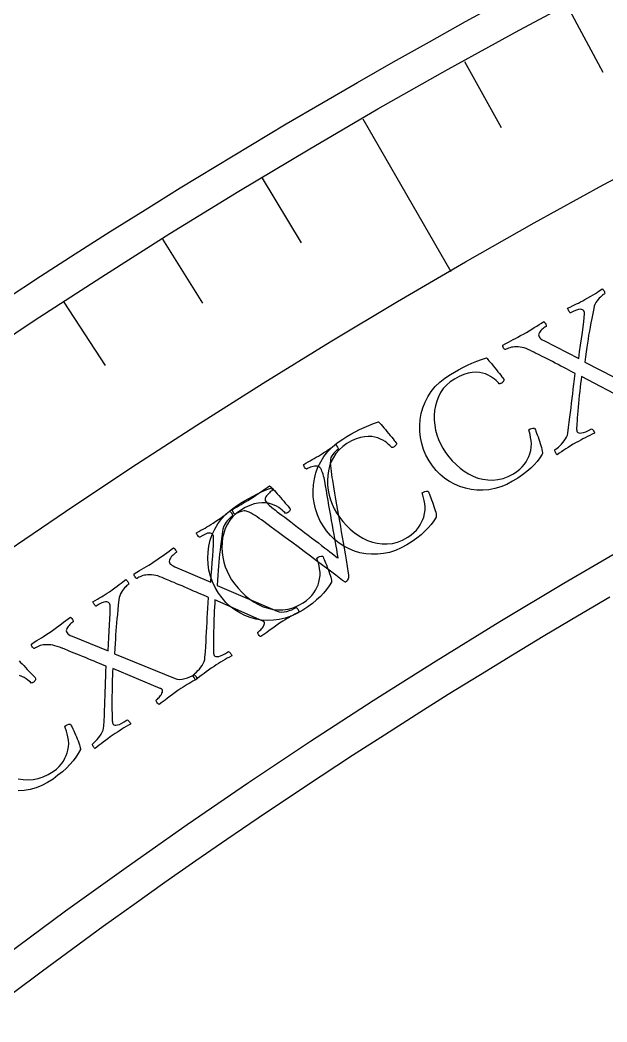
# Model space of a CAD drawing. Header units: millimetres. Extents: x -76 to 76, y -76 to 98.
# Drawn here: x -41.68 to -35.05, y 55.28 to 66.6 of the extents above; entities that cross this region are included whole.
import ezdxf

# ---------------------------------------------------------------- set-up
doc = ezdxf.new("R2010")
doc.units = ezdxf.units.MM
for name, color, linetype in [('CUT_INNER', 6, 'Continuous'), ('CUT_OUTER', 1, 'Continuous'), ('ENGRAVE', 7, 'Continuous'), ('ENGRAVE_FINE', 8, 'Continuous'), ('TEXT', 5, 'Continuous')]:
    doc.layers.add(name, color=color, linetype=linetype)

msp = doc.modelspace()

# ---------------------------------------------------------------- linework, layer by layer
at = {"layer": 'CUT_INNER'}
msp.add_lwpolyline([(-35.0161, 60.0807), (-35.384, 59.8647), (-35.7507, 59.6464), (-36.116, 59.426), (-36.48, 59.2032), (-36.8425, 58.9783), (-37.2037, 58.7511), (-37.5635, 58.5217), (-37.9219, 58.2901), (-38.2788, 58.0564), (-38.6344, 57.8204), (-38.9884, 57.5823), (-39.341, 57.3419), (-39.6921, 57.0995), (-40.0417, 56.8548), (-40.3898, 56.6081), (-40.7364, 56.3592), (-41.0814, 56.1082), (-41.4249, 55.8551), (-41.7669, 55.5998)], dxfattribs=at)
at = {"layer": 'CUT_OUTER'}
msp.add_lwpolyline([(-41.8348, 63.4496), (-41.4447, 63.7051), (-41.053, 63.9582), (-40.6598, 64.2089), (-40.2651, 64.4571), (-39.8688, 64.703), (-39.4711, 64.9464), (-39.0718, 65.1874), (-38.6711, 65.4259), (-38.2689, 65.6619), (-37.8653, 65.8955), (-37.4603, 66.1266), (-37.0538, 66.3552), (-36.646, 66.5813), (-36.2367, 66.8049)], dxfattribs=at)
at = {"layer": 'ENGRAVE'}
msp.add_lwpolyline([(-37.8062, 65.4823), (-36.8114, 63.7591)], dxfattribs=at)
for radius in [75.6124, 73.6227, 69.9276]:
    msp.add_circle((0, 0), radius, dxfattribs=at)
at = {"layer": 'ENGRAVE_FINE'}
for points in [[(-35.4979, 66.7618), (-35.0975, 66.0089)], [(-36.6576, 66.1321), (-36.2442, 65.3863)], [(-38.9433, 64.8125), (-38.5041, 64.0816)], [(-40.0685, 64.123), (-39.6166, 63.3998)], [(-41.1815, 63.4139), (-40.717, 62.6987)]]:
    msp.add_lwpolyline(points, dxfattribs=at)
at = {"layer": 'TEXT'}
for points in [[(-34.8214, 62.3031), (-35.3369, 62.5743), (-35.3421, 62.5349), (-35.3473, 62.4936), (-35.3524, 62.4503), (-35.3575, 62.4051), (-35.3624, 62.3592), (-35.3671, 62.3138), (-35.3717, 62.269), (-35.3761, 62.2247), (-35.3801, 62.1821), (-35.3835, 62.1422), (-35.3863, 62.1051), (-35.3886, 62.0708), (-35.3903, 62.0404), (-35.3917, 62.0152), (-35.3925, 61.9951), (-35.393, 61.9802), (-35.3929, 61.9775), (-35.3927, 61.9743), (-35.3924, 61.9704), (-35.3922, 61.966), (-35.3916, 61.9612), (-35.3905, 61.9565), (-35.3887, 61.9519), (-35.3864, 61.9473), (-35.3798, 61.9402), (-35.3695, 61.9358), (-35.3555, 61.9339), (-35.3377, 61.9346), (-35.3159, 61.9391), (-35.2896, 61.9483), (-35.2587, 61.9625), (-35.2232, 61.9815), (-35.2182, 61.9784), (-35.2128, 61.9734), (-35.2071, 61.9664), (-35.201, 61.9574), (-35.1957, 61.9484), (-35.1921, 61.9411), (-35.1902, 61.9356), (-35.1901, 61.9318), (-35.2161, 61.9195), (-35.2422, 61.9068), (-35.2684, 61.8939), (-35.2949, 61.8808), (-35.3211, 61.8674), (-35.347, 61.8538), (-35.3724, 61.8399), (-35.3974, 61.8259), (-35.4309, 61.8065), (-35.4616, 61.7881), (-35.4897, 61.7709), (-35.515, 61.7547), (-35.5391, 61.7389), (-35.5636, 61.7227), (-35.5885, 61.7062), (-35.6138, 61.6892), (-35.6183, 61.6936), (-35.6227, 61.6997), (-35.627, 61.7076), (-35.6312, 61.7172), (-35.6349, 61.7266), (-35.6376, 61.7341), (-35.6393, 61.7395), (-35.6399, 61.7428), (-35.6346, 61.7464), (-35.626, 61.753), (-35.614, 61.7626), (-35.5987, 61.7752), (-35.5819, 61.7901), (-35.5651, 61.8068), (-35.5484, 61.8253), (-35.5318, 61.8456), (-35.517, 61.8669), (-35.5055, 61.8885), (-35.4975, 61.9105), (-35.4928, 61.9329), (-35.4844, 61.9952), (-35.4765, 62.0549), (-35.4692, 62.1117), (-35.4623, 62.1658), (-35.4558, 62.2185), (-35.4494, 62.2713), (-35.4431, 62.3242), (-35.437, 62.3771), (-35.4307, 62.4311), (-35.424, 62.4874), (-35.4168, 62.5459), (-35.4091, 62.6067), (-35.4301, 62.6181), (-35.4537, 62.6306), (-35.4799, 62.6443), (-35.5087, 62.659), (-35.5391, 62.6745), (-35.5701, 62.6904), (-35.6017, 62.7068), (-35.6339, 62.7236), (-35.6658, 62.7403), (-35.6968, 62.7563), (-35.7268, 62.7716), (-35.7558, 62.7863), (-35.783, 62.8), (-35.8077, 62.8124), (-35.8298, 62.8235), (-35.8493, 62.8333), (-35.8652, 62.8414), (-35.8766, 62.8471), (-35.8834, 62.8505), (-35.8857, 62.8517), (-35.9134, 62.866), (-35.9394, 62.878), (-35.9635, 62.8876), (-35.9859, 62.8948), (-36.0078, 62.9002), (-36.0305, 62.9042), (-36.0542, 62.9067), (-36.0788, 62.9077), (-36.0953, 62.9074), (-36.112, 62.9056), (-36.1289, 62.9022), (-36.146, 62.8973), (-36.1622, 62.8918), (-36.1761, 62.8865), (-36.1878, 62.8813), (-36.1973, 62.8764), (-36.2014, 62.8759), (-36.2061, 62.8787), (-36.2115, 62.8848), (-36.2175, 62.8942), (-36.2229, 62.9046), (-36.2262, 62.9137), (-36.2276, 62.9215), (-36.227, 62.928), (-36.194, 62.9456), (-36.1635, 62.9618), (-36.1353, 62.9763), (-36.1095, 62.9894), (-36.0837, 63.0025), (-36.0557, 63.0174), (-36.0254, 63.034), (-35.9929, 63.0524), (-35.9929, 63.0524), (-35.96, 63.0714), (-35.9287, 63.0899), (-35.899, 63.108), (-35.8709, 63.1255), (-35.8437, 63.1428), (-35.8166, 63.1597), (-35.7897, 63.1764), (-35.7629, 63.1929), (-35.7587, 63.1892), (-35.7539, 63.1834), (-35.7484, 63.1754), (-35.7424, 63.1654), (-35.7374, 63.1554), (-35.7349, 63.1477), (-35.7349, 63.1422), (-35.7374, 63.139), (-35.7446, 63.1345), (-35.7531, 63.1285), (-35.763, 63.121), (-35.7741, 63.112), (-35.7854, 63.102), (-35.7957, 63.0912), (-35.805, 63.0798), (-35.8133, 63.0678), (-35.8193, 63.0555), (-35.8216, 63.0432), (-35.8203, 63.0311), (-35.8153, 63.019), (-35.8077, 63.0088), (-35.7963, 62.9986), (-35.7812, 62.9884), (-35.7624, 62.9782), (-35.3695, 62.7755), (-35.3593, 62.8521), (-35.349, 62.9267), (-35.3386, 62.999), (-35.3282, 63.0693), (-35.3189, 63.1344), (-35.3116, 63.1912), (-35.3065, 63.2399), (-35.3035, 63.2804), (-35.3036, 63.2864), (-35.3042, 63.2921), (-35.3055, 63.2975), (-35.3073, 63.3026), (-35.3092, 63.307), (-35.3107, 63.3104), (-35.3119, 63.3128), (-35.3126, 63.3142), (-35.3177, 63.3202), (-35.326, 63.325), (-35.3373, 63.3288), (-35.3517, 63.3314), (-35.3705, 63.3305), (-35.3949, 63.3237), (-35.4249, 63.311), (-35.4606, 63.2924), (-35.4643, 63.2931), (-35.4688, 63.2966), (-35.4741, 63.3029), (-35.4802, 63.3119), (-35.4859, 63.3217), (-35.4902, 63.3303), (-35.4931, 63.3378), (-35.4945, 63.3441), (-35.467, 63.3571), (-35.4411, 63.3694), (-35.4168, 63.3809), (-35.394, 63.3917), (-35.3716, 63.4026), (-35.3484, 63.4144), (-35.3243, 63.4272), (-35.2993, 63.4409), (-35.2651, 63.4602), (-35.2339, 63.4784), (-35.2058, 63.4955), (-35.1808, 63.5115), (-35.1584, 63.5262), (-35.1379, 63.5395), (-35.1194, 63.5514), (-35.1029, 63.5619), (-35.0987, 63.5584), (-35.0941, 63.5534), (-35.0892, 63.5467), (-35.0838, 63.5385), (-35.0791, 63.5296), (-35.0764, 63.5213), (-35.0757, 63.5133), (-35.0768, 63.5059), (-35.0818, 63.5028), (-35.0891, 63.4976), (-35.0989, 63.4903), (-35.111, 63.4809), (-35.1243, 63.4696), (-35.1375, 63.4565), (-35.1506, 63.4417), (-35.1637, 63.425), (-35.1757, 63.4067), (-35.1859, 63.3869), (-35.1941, 63.3655), (-35.2004, 63.3426), (-35.2116, 63.2835), (-35.222, 63.2285), (-35.2317, 63.1774), (-35.2407, 63.1304), (-35.2491, 63.0854), (-35.257, 63.0403), (-35.2644, 62.9952), (-35.2713, 62.9501), (-35.2781, 62.9029), (-35.2853, 62.8515), (-35.2928, 62.7959), (-35.3008, 62.7361), (-34.6456, 62.401)], [(-41.6874, 59.3594), (-41.6712, 59.343), (-41.6538, 59.3252), (-41.6353, 59.3059), (-41.6156, 59.2852), (-41.5957, 59.2642), (-41.5767, 59.2443), (-41.5586, 59.2253), (-41.5413, 59.2074), (-41.5263, 59.1917), (-41.5149, 59.1795), (-41.5071, 59.1708), (-41.5028, 59.1656), (-41.5004, 59.1621), (-41.4997, 59.1574), (-41.5008, 59.1515), (-41.5036, 59.1443), (-41.5077, 59.1369), (-41.5126, 59.1302), (-41.5184, 59.1242), (-41.525, 59.1189), (-41.5312, 59.115), (-41.5373, 59.1122), (-41.5435, 59.1103), (-41.5497, 59.1093), (-41.5597, 59.1185), (-41.5728, 59.1295), (-41.5889, 59.1422), (-41.608, 59.1567), (-41.6301, 59.1713), (-41.6552, 59.1846), (-41.6832, 59.1964)], [(-41.6963, 58.0283), (-41.6406, 58.0189), (-41.5843, 58.0158), (-41.5273, 58.019), (-41.4703, 58.0294), (-41.4139, 58.0481), (-41.3579, 58.075), (-41.3025, 58.1101), (-41.2662, 58.1382), (-41.235, 58.1672), (-41.2088, 58.1971), (-41.1877, 58.228), (-41.1706, 58.2592), (-41.1565, 58.2898), (-41.1454, 58.3199), (-41.1373, 58.3495), (-41.1303, 58.3892), (-41.1277, 58.4278), (-41.1294, 58.4652), (-41.1355, 58.5015), (-41.144, 58.5358), (-41.1531, 58.5671), (-41.1626, 58.5955), (-41.1726, 58.6209), (-41.1585, 58.6315), (-41.1432, 58.639), (-41.1266, 58.6435), (-41.1089, 58.6448), (-41.104, 58.6369), (-41.0977, 58.6255), (-41.09, 58.6104), (-41.0809, 58.5918), (-41.071, 58.5709), (-41.0609, 58.549), (-41.0506, 58.5262), (-41.0401, 58.5023), (-41.03, 58.4784), (-41.021, 58.4557), (-41.013, 58.4339), (-41.0061, 58.4132), (-41.0006, 58.3946), (-40.9971, 58.3793), (-40.9955, 58.3671), (-40.9958, 58.3581), (-41.019, 58.315), (-41.0462, 58.2726), (-41.0775, 58.2309), (-41.1128, 58.1899), (-41.1527, 58.1491), (-41.198, 58.1081), (-41.2485, 58.0668), (-41.3044, 58.0253), (-41.3671, 57.9848), (-41.431, 57.9516), (-41.4963, 57.9257), (-41.563, 57.9071), (-41.63, 57.8954), (-41.6965, 57.8903)]]:
    msp.add_lwpolyline(points, dxfattribs=at)
for points in [[(-36.8171, 62.5969), (-36.7717, 62.6229), (-36.7248, 62.6487), (-36.6762, 62.674), (-36.626, 62.6991), (-36.5743, 62.7231), (-36.5212, 62.7454), (-36.4666, 62.7661), (-36.4106, 62.7851), (-36.4088, 62.783), (-36.4035, 62.7766), (-36.3947, 62.766), (-36.3822, 62.7512), (-36.3675, 62.7334), (-36.3518, 62.7142), (-36.335, 62.6933), (-36.3171, 62.671), (-36.2991, 62.6484), (-36.2819, 62.6269), (-36.2655, 62.6064), (-36.2499, 62.5871), (-36.2363, 62.5702), (-36.226, 62.557), (-36.2189, 62.5477), (-36.2152, 62.5421), (-36.2131, 62.5384), (-36.2128, 62.5337), (-36.2144, 62.5278), (-36.2178, 62.5209), (-36.2225, 62.5139), (-36.228, 62.5076), (-36.2343, 62.5022), (-36.2414, 62.4975), (-36.2478, 62.4942), (-36.2542, 62.4919), (-36.2605, 62.4905), (-36.2668, 62.4901), (-36.276, 62.5001), (-36.288, 62.5122), (-36.3029, 62.5263), (-36.3207, 62.5423), (-36.3415, 62.5589), (-36.3653, 62.5742), (-36.3922, 62.5884), (-36.4221, 62.6014), (-36.4551, 62.6118), (-36.4912, 62.6181), (-36.5304, 62.6202), (-36.5726, 62.6183), (-36.6179, 62.6106), (-36.6665, 62.5956), (-36.7184, 62.5733), (-36.7734, 62.5437), (-36.8206, 62.5121), (-36.8623, 62.4762), (-36.8982, 62.4361), (-36.9286, 62.3917), (-36.9534, 62.3441), (-36.973, 62.2943), (-36.9874, 62.2424), (-36.9965, 62.1882), (-37.0007, 62.1331), (-37.0001, 62.0779), (-36.9948, 62.0227), (-36.9848, 61.9676), (-36.9705, 61.9135), (-36.9524, 61.8616), (-36.9304, 61.8119), (-36.9045, 61.7643), (-36.8718, 61.7135), (-36.8358, 61.6654), (-36.7966, 61.6198), (-36.7541, 61.5768), (-36.7089, 61.5373), (-36.6614, 61.5024), (-36.6118, 61.4721), (-36.56, 61.4463), (-36.5065, 61.4258), (-36.4519, 61.4116), (-36.396, 61.4037), (-36.339, 61.4019), (-36.2813, 61.4074), (-36.2235, 61.4211), (-36.1654, 61.4431), (-36.1071, 61.4732), (-36.0686, 61.498), (-36.035, 61.5242), (-36.0063, 61.5518), (-35.9825, 61.5807), (-35.9628, 61.6103), (-35.9461, 61.6395), (-35.9324, 61.6686), (-35.9218, 61.6973), (-35.9114, 61.7363), (-35.9054, 61.7745), (-35.9039, 61.812), (-35.9068, 61.8487), (-35.9123, 61.8836), (-35.9186, 61.9155), (-35.9257, 61.9446), (-35.9335, 61.9708), (-35.9185, 61.9801), (-35.9025, 61.9863), (-35.8857, 61.9893), (-35.868, 61.9891), (-35.8637, 61.9808), (-35.8584, 61.9689), (-35.852, 61.9532), (-35.8446, 61.9339), (-35.8366, 61.9122), (-35.8284, 61.8895), (-35.8201, 61.8658), (-35.8117, 61.8411), (-35.8038, 61.8165), (-35.7967, 61.793), (-35.7907, 61.7707), (-35.7856, 61.7495), (-35.7817, 61.7305), (-35.7796, 61.7148), (-35.779, 61.7026), (-35.7801, 61.6936), (-35.807, 61.6527), (-35.8378, 61.6128), (-35.8725, 61.574), (-35.9112, 61.5362), (-35.9545, 61.4991), (-36.0032, 61.4621), (-36.0572, 61.4254), (-36.1164, 61.3889), (-36.1823, 61.354), (-36.2489, 61.3265), (-36.3162, 61.3063), (-36.3843, 61.2936), (-36.4521, 61.2877), (-36.5188, 61.2884), (-36.5843, 61.2956), (-36.6487, 61.3092), (-36.7111, 61.329), (-36.7709, 61.3544), (-36.8279, 61.3854), (-36.8821, 61.4221), (-36.9328, 61.4641), (-36.9792, 61.511), (-37.0213, 61.5628), (-37.0591, 61.6195), (-37.0935, 61.6831), (-37.1212, 61.7481), (-37.142, 61.8145), (-37.156, 61.8824), (-37.1634, 61.9509), (-37.1645, 62.019), (-37.1591, 62.0867), (-37.1474, 62.154), (-37.1291, 62.2199), (-37.1041, 62.2834), (-37.0725, 62.3445), (-37.0342, 62.4032), (-36.9894, 62.4584), (-36.9383, 62.5091), (-36.8808, 62.5553), (-36.8171, 62.5969)], [(-38.0322, 61.8662), (-37.9873, 61.8931), (-37.9409, 61.9197), (-37.8928, 61.946), (-37.8431, 61.972), (-37.7919, 61.9971), (-37.7392, 62.0204), (-37.6851, 62.0422), (-37.6295, 62.0622), (-37.6276, 62.0602), (-37.6222, 62.0539), (-37.6131, 62.0435), (-37.6004, 62.0289), (-37.5854, 62.0114), (-37.5692, 61.9925), (-37.552, 61.972), (-37.5338, 61.95), (-37.5153, 61.9278), (-37.4977, 61.9066), (-37.4809, 61.8865), (-37.4649, 61.8674), (-37.451, 61.8508), (-37.4404, 61.8379), (-37.4332, 61.8286), (-37.4293, 61.8231), (-37.4271, 61.8195), (-37.4267, 61.8148), (-37.4282, 61.8089), (-37.4315, 61.8019), (-37.4361, 61.7948), (-37.4415, 61.7884), (-37.4477, 61.7828), (-37.4546, 61.778), (-37.461, 61.7746), (-37.4673, 61.7721), (-37.4737, 61.7706), (-37.4799, 61.7701), (-37.4893, 61.78), (-37.5015, 61.7918), (-37.5167, 61.8056), (-37.5348, 61.8213), (-37.5559, 61.8374), (-37.58, 61.8523), (-37.6072, 61.866), (-37.6374, 61.8784), (-37.6706, 61.8881), (-37.7068, 61.8937), (-37.746, 61.8951), (-37.7881, 61.8923), (-37.8333, 61.8838), (-37.8816, 61.8678), (-37.933, 61.8445), (-37.9874, 61.8139), (-38.0341, 61.7813), (-38.075, 61.7446), (-38.1102, 61.7038), (-38.1396, 61.6588), (-38.1635, 61.6108), (-38.1822, 61.5606), (-38.1955, 61.5084), (-38.2036, 61.4541), (-38.2067, 61.3988), (-38.205, 61.3437), (-38.1987, 61.2886), (-38.1876, 61.2337), (-38.1723, 61.1799), (-38.1531, 61.1284), (-38.1301, 61.0791), (-38.1033, 61.032), (-38.0696, 60.9819), (-38.0327, 60.9345), (-37.9926, 60.8897), (-37.9493, 60.8475), (-37.9033, 60.8089), (-37.8552, 60.775), (-37.805, 60.7456), (-37.7527, 60.7208), (-37.6988, 60.7014), (-37.6439, 60.6882), (-37.5879, 60.6814), (-37.5309, 60.6807), (-37.4733, 60.6874), (-37.4157, 60.7022), (-37.3581, 60.7253), (-37.3004, 60.7566), (-37.2624, 60.7821), (-37.2292, 60.809), (-37.2011, 60.8371), (-37.1779, 60.8665), (-37.1588, 60.8964), (-37.1426, 60.926), (-37.1296, 60.9553), (-37.1195, 60.9843), (-37.1099, 61.0234), (-37.1046, 61.0617), (-37.1038, 61.0992), (-37.1075, 61.1359), (-37.1137, 61.1706), (-37.1206, 61.2025), (-37.1282, 61.2314), (-37.1365, 61.2575), (-37.1217, 61.2671), (-37.1059, 61.2735), (-37.0891, 61.2769), (-37.0714, 61.277), (-37.0669, 61.2688), (-37.0614, 61.257), (-37.0547, 61.2415), (-37.0469, 61.2223), (-37.0385, 61.2007), (-37.0299, 61.1782), (-37.0211, 61.1547), (-37.0123, 61.1302), (-37.0038, 61.1057), (-36.9963, 61.0824), (-36.9898, 61.0601), (-36.9843, 61.039), (-36.9801, 61.0201), (-36.9776, 61.0045), (-36.9769, 60.9923), (-36.9778, 60.9833), (-37.0038, 60.9419), (-37.0338, 60.9014), (-37.0678, 60.8619), (-37.1058, 60.8234), (-37.1484, 60.7854), (-37.1963, 60.7475), (-37.2495, 60.7097), (-37.3081, 60.6721), (-37.3733, 60.6359), (-37.4393, 60.6071), (-37.5062, 60.5856), (-37.574, 60.5715), (-37.6417, 60.5644), (-37.7083, 60.5637), (-37.774, 60.5696), (-37.8387, 60.582), (-37.9015, 60.6006), (-37.9617, 60.6248), (-38.0193, 60.6547), (-38.0742, 60.6904), (-38.1258, 60.7313), (-38.1731, 60.7773), (-38.2162, 60.8283), (-38.2551, 60.8843), (-38.2907, 60.9471), (-38.3196, 61.0116), (-38.3417, 61.0776), (-38.3571, 61.1452), (-38.3658, 61.2135), (-38.3682, 61.2816), (-38.3642, 61.3494), (-38.3537, 61.4169), (-38.3368, 61.4832), (-38.313, 61.5472), (-38.2826, 61.6089), (-38.2455, 61.6683), (-38.2017, 61.7244), (-38.1516, 61.776), (-38.0951, 61.8233), (-38.0322, 61.8662)], [(-39.0745, 61.1905), (-39.0458, 61.209), (-39.0178, 61.2276), (-38.9904, 61.2463), (-38.9636, 61.2649), (-38.9373, 61.2835), (-38.9111, 61.3018), (-38.885, 61.3198), (-38.8591, 61.3375), (-38.8548, 61.3341), (-38.85, 61.3286), (-38.8446, 61.321), (-38.8388, 61.3114), (-38.8337, 61.3018), (-38.8307, 61.2942), (-38.8298, 61.2886), (-38.8309, 61.285), (-38.8356, 61.2816), (-38.8423, 61.2762), (-38.851, 61.2687), (-38.8617, 61.2592), (-38.873, 61.2482), (-38.8834, 61.2366), (-38.8929, 61.2243), (-38.9014, 61.2113), (-38.9075, 61.198), (-38.9096, 61.185), (-38.9076, 61.1722), (-38.9016, 61.1595), (-38.8881, 61.1426), (-38.8655, 61.1208), (-38.8341, 61.0938), (-38.7938, 61.0619), (-38.7723, 61.0455), (-38.7476, 61.0267), (-38.7195, 61.0054), (-38.6882, 60.9816), (-38.6544, 60.9559), (-38.6189, 60.9289), (-38.5819, 60.9006), (-38.5432, 60.8709), (-38.5037, 60.8405), (-38.4641, 60.8103), (-38.4244, 60.7801), (-38.3846, 60.7499), (-38.3456, 60.7203), (-38.3083, 60.6919), (-38.2726, 60.6646), (-38.2387, 60.6384), (-38.2071, 60.614), (-38.1785, 60.5918), (-38.153, 60.572), (-38.1306, 60.5545), (-38.112, 60.5401), (-38.0981, 60.5294), (-38.089, 60.5225), (-38.0846, 60.5194), (-38.0857, 60.5273), (-38.0879, 60.5415), (-38.0913, 60.5621), (-38.0958, 60.589), (-38.1013, 60.6211), (-38.1076, 60.6572), (-38.1147, 60.6974), (-38.1226, 60.7416), (-38.1311, 60.789), (-38.14, 60.8389), (-38.1492, 60.8912), (-38.1589, 60.9459), (-38.1687, 61.002), (-38.1787, 61.0585), (-38.1887, 61.1155), (-38.1988, 61.1729), (-38.2087, 61.2296), (-38.2183, 61.2847), (-38.2277, 61.338), (-38.2367, 61.3897), (-38.2403, 61.4091), (-38.2445, 61.4286), (-38.2496, 61.4483), (-38.2553, 61.4682), (-38.2616, 61.4872), (-38.2681, 61.5041), (-38.275, 61.5189), (-38.2821, 61.5317), (-38.2921, 61.5442), (-38.304, 61.5531), (-38.3179, 61.5582), (-38.3337, 61.5596), (-38.3504, 61.5585), (-38.3669, 61.5559), (-38.3831, 61.5519), (-38.399, 61.5465), (-38.4136, 61.5407), (-38.4255, 61.5356), (-38.4349, 61.5311), (-38.4417, 61.5274), (-38.4467, 61.5282), (-38.4521, 61.5318), (-38.4579, 61.5381), (-38.4642, 61.5471), (-38.4697, 61.5569), (-38.4732, 61.5656), (-38.4748, 61.5732), (-38.4743, 61.5796), (-38.4494, 61.5939), (-38.4251, 61.6076), (-38.4014, 61.6207), (-38.3783, 61.6333), (-38.3553, 61.646), (-38.3318, 61.6594), (-38.3078, 61.6736), (-38.2833, 61.6886), (-38.2634, 61.701), (-38.2457, 61.7122), (-38.2302, 61.7222), (-38.217, 61.7309), (-38.205, 61.739), (-38.1932, 61.7472), (-38.1816, 61.7554), (-38.1702, 61.7637), (-38.1581, 61.7723), (-38.1447, 61.7819), (-38.1299, 61.7923), (-38.1137, 61.8035), (-38.1094, 61.7999), (-38.1047, 61.794), (-38.0996, 61.786), (-38.094, 61.7757), (-38.0892, 61.7655), (-38.0863, 61.758), (-38.0853, 61.753), (-38.0862, 61.7506), (-38.0931, 61.7455), (-38.1028, 61.7371), (-38.1155, 61.7255), (-38.1309, 61.7104), (-38.1462, 61.6932), (-38.158, 61.6749), (-38.1665, 61.6556), (-38.1717, 61.6352), (-38.1735, 61.6184), (-38.1737, 61.5961), (-38.1723, 61.5685), (-38.1693, 61.5354), (-38.1652, 61.5002), (-38.1607, 61.466), (-38.1557, 61.433), (-38.1502, 61.4009), (-38.1375, 61.3267), (-38.1252, 61.2557), (-38.1134, 61.1877), (-38.1021, 61.123), (-38.0911, 61.0603), (-38.0805, 60.9986), (-38.0702, 60.938), (-38.0601, 60.8785), (-38.0501, 60.819), (-38.0399, 60.7583), (-38.0293, 60.6966), (-38.0186, 60.6337), (-38.0074, 60.5685), (-37.9959, 60.4999), (-37.984, 60.4276), (-37.9717, 60.3519), (-37.9691, 60.3315), (-37.9686, 60.3137), (-37.9701, 60.2983), (-37.9736, 60.2854), (-37.9787, 60.2745), (-37.9849, 60.2651), (-37.9921, 60.2572), (-38.0005, 60.2508), (-38.0036, 60.2499), (-38.0073, 60.2507), (-38.0117, 60.253), (-38.0168, 60.2569), (-38.0221, 60.2612), (-38.0268, 60.2647), (-38.031, 60.2675), (-38.0348, 60.2694), (-38.1123, 60.328), (-38.1873, 60.3846), (-38.2597, 60.4391), (-38.3296, 60.4917), (-38.3984, 60.5435), (-38.4679, 60.5956), (-38.538, 60.6481), (-38.6087, 60.7009), (-38.6818, 60.7552), (-38.7589, 60.812), (-38.84, 60.8711), (-38.9252, 60.9327), (-38.9513, 60.9517), (-38.9764, 60.9694), (-39.0005, 60.9858), (-39.0237, 61.001), (-39.0463, 61.0149), (-39.069, 61.0275), (-39.0917, 61.0388), (-39.1143, 61.0489), (-39.1242, 61.0523), (-39.1353, 61.0538), (-39.1479, 61.0535), (-39.1619, 61.0513), (-39.1762, 61.0479), (-39.1901, 61.0439), (-39.2034, 61.0393), (-39.2161, 61.0342), (-39.2277, 61.0289), (-39.2375, 61.0242), (-39.2456, 61.0199), (-39.2519, 61.0162), (-39.2537, 61.0172), (-39.2571, 61.0214), (-39.2623, 61.0287), (-39.2692, 61.0392), (-39.276, 61.0499), (-39.2807, 61.058), (-39.2834, 61.0635), (-39.2841, 61.0663), (-39.254, 61.0843), (-39.2264, 61.1005), (-39.2013, 61.1149), (-39.1788, 61.1276), (-39.1563, 61.1403), (-39.1315, 61.155), (-39.1042, 61.1717), (-39.0745, 61.1905)], [(-39.2328, 61.1118), (-39.1885, 61.1397), (-39.1425, 61.1672), (-39.095, 61.1944), (-39.0458, 61.2214), (-38.9951, 61.2474), (-38.9429, 61.2718), (-38.8892, 61.2946), (-38.834, 61.3158), (-38.8321, 61.3137), (-38.8265, 61.3076), (-38.8173, 61.2973), (-38.8043, 61.283), (-38.7889, 61.2658), (-38.7724, 61.2472), (-38.7548, 61.227), (-38.7361, 61.2054), (-38.7172, 61.1835), (-38.6992, 61.1627), (-38.682, 61.1429), (-38.6656, 61.1242), (-38.6514, 61.1078), (-38.6406, 61.0951), (-38.6332, 61.086), (-38.6292, 61.0806), (-38.6269, 61.077), (-38.6264, 61.0723), (-38.6278, 61.0664), (-38.631, 61.0594), (-38.6354, 61.0521), (-38.6407, 61.0457), (-38.6467, 61.0399), (-38.6536, 61.035), (-38.6599, 61.0314), (-38.6662, 61.0289), (-38.6725, 61.0273), (-38.6787, 61.0266), (-38.6883, 61.0363), (-38.7008, 61.0479), (-38.7162, 61.0613), (-38.7346, 61.0767), (-38.756, 61.0924), (-38.7804, 61.1068), (-38.8078, 61.12), (-38.8383, 61.1318), (-38.8717, 61.1409), (-38.908, 61.1457), (-38.9472, 61.1464), (-38.9893, 61.1428), (-39.0343, 61.1333), (-39.0823, 61.1165), (-39.1332, 61.0922), (-39.187, 61.0604), (-39.233, 61.027), (-39.2732, 60.9895), (-39.3076, 60.948), (-39.3361, 60.9025), (-39.3591, 60.8539), (-39.3768, 60.8034), (-39.3891, 60.751), (-39.3961, 60.6965), (-39.3981, 60.6412), (-39.3954, 60.5861), (-39.3879, 60.5312), (-39.3758, 60.4765), (-39.3594, 60.423), (-39.3393, 60.3719), (-39.3153, 60.323), (-39.2876, 60.2764), (-39.2529, 60.227), (-39.2151, 60.1803), (-39.1741, 60.1363), (-39.13, 60.095), (-39.0833, 60.0573), (-39.0345, 60.0243), (-38.9838, 59.9959), (-38.931, 59.9721), (-38.8767, 59.9538), (-38.8216, 59.9417), (-38.7655, 59.936), (-38.7084, 59.9365), (-38.651, 59.9442), (-38.5937, 59.9602), (-38.5365, 59.9843), (-38.4795, 60.0168), (-38.4419, 60.0431), (-38.4094, 60.0705), (-38.3818, 60.0992), (-38.3592, 60.1291), (-38.3406, 60.1593), (-38.325, 60.1892), (-38.3125, 60.2188), (-38.3031, 60.2479), (-38.2942, 60.2873), (-38.2897, 60.3257), (-38.2896, 60.3632), (-38.294, 60.3997), (-38.3009, 60.4344), (-38.3084, 60.4661), (-38.3166, 60.4949), (-38.3254, 60.5207), (-38.3108, 60.5306), (-38.2951, 60.5374), (-38.2784, 60.5411), (-38.2606, 60.5416), (-38.2561, 60.5335), (-38.2503, 60.5217), (-38.2433, 60.5063), (-38.2351, 60.4873), (-38.2263, 60.466), (-38.2172, 60.4436), (-38.208, 60.4203), (-38.1987, 60.3959), (-38.1897, 60.3716), (-38.1818, 60.3484), (-38.1749, 60.3263), (-38.1689, 60.3053), (-38.1644, 60.2865), (-38.1616, 60.271), (-38.1606, 60.2587), (-38.1613, 60.2498), (-38.1866, 60.2078), (-38.2158, 60.1668), (-38.249, 60.1266), (-38.2862, 60.0874), (-38.328, 60.0485), (-38.3752, 60.0097), (-38.4277, 59.9709), (-38.4855, 59.9321), (-38.55, 59.8947), (-38.6155, 59.8646), (-38.6819, 59.8418), (-38.7494, 59.8264), (-38.8169, 59.8179), (-38.8836, 59.816), (-38.9493, 59.8206), (-39.0142, 59.8318), (-39.0774, 59.8491), (-39.1381, 59.8721), (-39.1962, 59.9009), (-39.2519, 59.9355), (-39.3042, 59.9754), (-39.3524, 60.0205), (-39.3965, 60.0706), (-39.4365, 60.1258), (-39.4733, 60.188), (-39.5035, 60.2518), (-39.5269, 60.3174), (-39.5435, 60.3847), (-39.5536, 60.4528), (-39.5573, 60.5208), (-39.5546, 60.5887), (-39.5455, 60.6564), (-39.5298, 60.723), (-39.5074, 60.7874), (-39.4781, 60.8497), (-39.4421, 60.9098), (-39.3995, 60.9668), (-39.3504, 61.0194), (-39.2949, 61.0678), (-39.2328, 61.1118)], [(-40.1631, 60.4816), (-40.1316, 60.5027), (-40.1016, 60.5233), (-40.0732, 60.5433), (-40.0463, 60.5628), (-40.0203, 60.5818), (-39.9944, 60.6005), (-39.9687, 60.619), (-39.9432, 60.6372), (-39.9387, 60.6338), (-39.9334, 60.6283), (-39.9275, 60.6208), (-39.9208, 60.6112), (-39.9152, 60.6016), (-39.9121, 60.594), (-39.9117, 60.5885), (-39.914, 60.5851), (-39.9209, 60.5802), (-39.929, 60.5737), (-39.9383, 60.5655), (-39.9488, 60.5558), (-39.9594, 60.545), (-39.969, 60.5336), (-39.9775, 60.5216), (-39.985, 60.509), (-39.9901, 60.4963), (-39.9916, 60.4839), (-39.9895, 60.4719), (-39.9837, 60.4602), (-39.9754, 60.4506), (-39.9633, 60.4412), (-39.9476, 60.432), (-39.9282, 60.423), (-39.5225, 60.2473), (-39.5174, 60.3245), (-39.5122, 60.3995), (-39.5067, 60.4724), (-39.5011, 60.5432), (-39.4961, 60.6088), (-39.4927, 60.666), (-39.4909, 60.7149), (-39.4907, 60.7555), (-39.4911, 60.7615), (-39.4922, 60.7672), (-39.4938, 60.7725), (-39.4959, 60.7774), (-39.4982, 60.7817), (-39.4999, 60.785), (-39.5012, 60.7873), (-39.502, 60.7887), (-39.5075, 60.7943), (-39.5161, 60.7985), (-39.5276, 60.8015), (-39.5422, 60.8031), (-39.5608, 60.801), (-39.5847, 60.7926), (-39.6139, 60.7779), (-39.6482, 60.7569), (-39.652, 60.7574), (-39.6567, 60.7605), (-39.6624, 60.7664), (-39.669, 60.775), (-39.6754, 60.7844), (-39.6803, 60.7927), (-39.6836, 60.8), (-39.6855, 60.8062), (-39.6589, 60.821), (-39.6339, 60.835), (-39.6104, 60.8482), (-39.5885, 60.8605), (-39.5669, 60.8729), (-39.5445, 60.8862), (-39.5213, 60.9006), (-39.4973, 60.9159), (-39.4645, 60.9375), (-39.4346, 60.9578), (-39.4077, 60.9767), (-39.3839, 60.9944), (-39.3624, 61.0106), (-39.3429, 61.0252), (-39.3252, 61.0384), (-39.3095, 61.0499), (-39.3051, 61.0467), (-39.3002, 61.042), (-39.2948, 61.0357), (-39.2888, 61.0278), (-39.2836, 61.0193), (-39.2803, 61.0112), (-39.279, 61.0033), (-39.2797, 60.9958), (-39.2844, 60.9923), (-39.2914, 60.9866), (-39.3006, 60.9787), (-39.3121, 60.9686), (-39.3246, 60.9564), (-39.3369, 60.9425), (-39.349, 60.9267), (-39.3609, 60.9092), (-39.3717, 60.8902), (-39.3805, 60.8697), (-39.3872, 60.8478), (-39.392, 60.8246), (-39.3991, 60.7649), (-39.4058, 60.7092), (-39.4121, 60.6576), (-39.4179, 60.6101), (-39.4233, 60.5646), (-39.4281, 60.5191), (-39.4324, 60.4737), (-39.4363, 60.4282), (-39.4399, 60.3806), (-39.4436, 60.3288), (-39.4474, 60.2729), (-39.4512, 60.2127), (-38.775, 59.9225), (-38.7496, 59.9143), (-38.7226, 59.9108), (-38.6941, 59.9122), (-38.6639, 59.9184), (-38.6341, 59.9276), (-38.6068, 59.9381), (-38.5818, 59.9499), (-38.5593, 59.963), (-38.5542, 59.9601), (-38.5489, 59.9552), (-38.5434, 59.9481), (-38.5376, 59.9391), (-38.5324, 59.9299), (-38.5286, 59.9227), (-38.5263, 59.9174), (-38.5253, 59.9141), (-38.5513, 59.8998), (-38.5755, 59.8866), (-38.5978, 59.8743), (-38.6182, 59.8631), (-38.6386, 59.8516), (-38.6608, 59.8385), (-38.6847, 59.8237), (-38.7105, 59.8073), (-38.7456, 59.7843), (-38.7781, 59.7625), (-38.8081, 59.7419), (-38.8355, 59.7224), (-38.8628, 59.7026), (-38.8923, 59.6813), (-38.9241, 59.6583), (-38.9581, 59.6336), (-38.9641, 59.636), (-38.9704, 59.6408), (-38.9769, 59.648), (-38.9838, 59.6575), (-38.9894, 59.6671), (-38.9925, 59.6746), (-38.9929, 59.6801), (-38.9906, 59.6834), (-38.9847, 59.6878), (-38.9776, 59.6939), (-38.9692, 59.7017), (-38.9596, 59.7113), (-38.9498, 59.7221), (-38.9408, 59.7334), (-38.9327, 59.7453), (-38.9254, 59.7577), (-38.9201, 59.7698), (-38.9177, 59.7808), (-38.9184, 59.7906), (-38.9221, 59.7992), (-38.9235, 59.801), (-38.9255, 59.803), (-38.9281, 59.805), (-38.9311, 59.8072), (-38.9345, 59.8093), (-38.9377, 59.8109), (-38.9407, 59.8122), (-38.9437, 59.813), (-39.4764, 60.0487), (-39.4789, 60.0091), (-39.4813, 59.9676), (-39.4835, 59.924), (-39.4855, 59.8786), (-39.4873, 59.8324), (-39.489, 59.7868), (-39.4905, 59.7418), (-39.4919, 59.6973), (-39.493, 59.6545), (-39.4937, 59.6145), (-39.494, 59.5773), (-39.494, 59.5429), (-39.4937, 59.5125), (-39.4933, 59.4873), (-39.4928, 59.4672), (-39.4923, 59.4522), (-39.4919, 59.4496), (-39.4915, 59.4463), (-39.4911, 59.4425), (-39.4905, 59.4381), (-39.4896, 59.4334), (-39.4882, 59.4288), (-39.4861, 59.4243), (-39.4834, 59.4198), (-39.4764, 59.4133), (-39.4658, 59.4095), (-39.4517, 59.4086), (-39.4341, 59.4105), (-39.4126, 59.4164), (-39.3869, 59.4274), (-39.357, 59.4436), (-39.323, 59.465), (-39.3177, 59.4622), (-39.312, 59.4576), (-39.3059, 59.451), (-39.2992, 59.4425), (-39.2933, 59.4338), (-39.2892, 59.4268), (-39.287, 59.4214), (-39.2866, 59.4177), (-39.3117, 59.4036), (-39.3369, 59.3892), (-39.3622, 59.3746), (-39.3876, 59.3597), (-39.413, 59.3446), (-39.4378, 59.3292), (-39.4623, 59.3137), (-39.4862, 59.298), (-39.5183, 59.2764), (-39.5478, 59.256), (-39.5746, 59.2369), (-39.5988, 59.2191), (-39.6218, 59.2017), (-39.6452, 59.1839), (-39.6689, 59.1656), (-39.693, 59.147), (-39.6977, 59.1511), (-39.7025, 59.1569), (-39.7073, 59.1645), (-39.7122, 59.1738), (-39.7165, 59.1829), (-39.7197, 59.1902), (-39.7217, 59.1955), (-39.7226, 59.1988), (-39.7176, 59.2027), (-39.7094, 59.2099), (-39.6981, 59.2203), (-39.6837, 59.2338), (-39.6679, 59.2499), (-39.6523, 59.2677), (-39.6369, 59.2872), (-39.6217, 59.3086), (-39.6083, 59.3308), (-39.5984, 59.3532), (-39.5918, 59.3757), (-39.5887, 59.3983), (-39.5845, 59.4611), (-39.5807, 59.5211), (-39.5771, 59.5783), (-39.5739, 59.6327), (-39.571, 59.6858), (-39.5682, 59.7389), (-39.5655, 59.7921), (-39.5629, 59.8453), (-39.5603, 59.8996), (-39.5574, 59.9562), (-39.5542, 60.0151), (-39.5506, 60.0762), (-39.5723, 60.0862), (-39.5966, 60.0971), (-39.6237, 60.1089), (-39.6535, 60.1217), (-39.6849, 60.1351), (-39.7169, 60.1489), (-39.7495, 60.1631), (-39.7827, 60.1777), (-39.8157, 60.1922), (-39.8477, 60.2061), (-39.8787, 60.2194), (-39.9086, 60.2321), (-39.9367, 60.2439), (-39.9621, 60.2546), (-39.9849, 60.2642), (-40.005, 60.2727), (-40.0215, 60.2796), (-40.0332, 60.2846), (-40.0403, 60.2875), (-40.0426, 60.2885), (-40.0713, 60.3009), (-40.0979, 60.3111), (-40.1227, 60.3191), (-40.1455, 60.3248), (-40.1677, 60.3287), (-40.1907, 60.3311), (-40.2145, 60.332), (-40.239, 60.3314), (-40.2555, 60.33), (-40.272, 60.327), (-40.2886, 60.3225), (-40.3054, 60.3165), (-40.3212, 60.3099), (-40.3347, 60.3037), (-40.346, 60.2977), (-40.3552, 60.2922), (-40.3592, 60.2914), (-40.3641, 60.2939), (-40.3699, 60.2996), (-40.3765, 60.3086), (-40.3826, 60.3186), (-40.3866, 60.3274), (-40.3885, 60.3351), (-40.3883, 60.3416), (-40.3566, 60.3615), (-40.3272, 60.3796), (-40.3, 60.3961), (-40.2752, 60.4108), (-40.2503, 60.4257), (-40.2234, 60.4424), (-40.1943, 60.461), (-40.1631, 60.4816)], [(-41.3256, 59.6933), (-41.2945, 59.715), (-41.2649, 59.7362), (-41.2369, 59.7568), (-41.2104, 59.7767), (-41.1848, 59.7962), (-41.1593, 59.8155), (-41.134, 59.8344), (-41.1087, 59.8531), (-41.1042, 59.8498), (-41.0988, 59.8445), (-41.0928, 59.837), (-41.0859, 59.8276), (-41.0801, 59.818), (-41.0769, 59.8106), (-41.0764, 59.8051), (-41.0786, 59.8017), (-41.0854, 59.7966), (-41.0934, 59.7899), (-41.1025, 59.7816), (-41.1128, 59.7717), (-41.1232, 59.7607), (-41.1326, 59.7491), (-41.1408, 59.7369), (-41.1481, 59.7242), (-41.153, 59.7114), (-41.1542, 59.699), (-41.1518, 59.687), (-41.1458, 59.6754), (-41.1373, 59.6659), (-41.1251, 59.6567), (-41.1092, 59.6479), (-41.0896, 59.6393), (-40.6806, 59.4715), (-40.677, 59.5487), (-40.6732, 59.6238), (-40.6692, 59.6969), (-40.6649, 59.7677), (-40.6612, 59.8334), (-40.6589, 59.8907), (-40.6581, 59.9396), (-40.6586, 59.9802), (-40.6592, 59.9862), (-40.6604, 59.9918), (-40.6621, 59.9971), (-40.6643, 60.002), (-40.6666, 60.0062), (-40.6684, 60.0095), (-40.6697, 60.0118), (-40.6706, 60.0131), (-40.6762, 60.0186), (-40.6849, 60.0227), (-40.6965, 60.0254), (-40.711, 60.0268), (-40.7297, 60.0243), (-40.7534, 60.0154), (-40.7822, 60.0001), (-40.8162, 59.9785), (-40.8199, 59.9789), (-40.8247, 59.982), (-40.8305, 59.9878), (-40.8373, 59.9962), (-40.8439, 60.0055), (-40.8489, 60.0137), (-40.8524, 60.0209), (-40.8544, 60.027), (-40.8281, 60.0424), (-40.8034, 60.0569), (-40.7801, 60.0705), (-40.7584, 60.0832), (-40.7371, 60.096), (-40.715, 60.1098), (-40.6921, 60.1246), (-40.6684, 60.1404), (-40.6359, 60.1626), (-40.6065, 60.1835), (-40.58, 60.203), (-40.5564, 60.2211), (-40.5353, 60.2377), (-40.5161, 60.2527), (-40.4987, 60.2662), (-40.4831, 60.278), (-40.4787, 60.2749), (-40.4737, 60.2703), (-40.4682, 60.2641), (-40.4621, 60.2563), (-40.4567, 60.248), (-40.4533, 60.2399), (-40.4518, 60.232), (-40.4523, 60.2245), (-40.457, 60.2209), (-40.4639, 60.2151), (-40.473, 60.207), (-40.4842, 60.1966), (-40.4965, 60.1842), (-40.5085, 60.1701), (-40.5203, 60.1541), (-40.5319, 60.1364), (-40.5423, 60.1171), (-40.5507, 60.0965), (-40.557, 60.0745), (-40.5613, 60.0512), (-40.5673, 59.9913), (-40.5729, 59.9355), (-40.5782, 59.8838), (-40.5831, 59.8362), (-40.5875, 59.7906), (-40.5915, 59.7451), (-40.595, 59.6995), (-40.5979, 59.654), (-40.6006, 59.6063), (-40.6033, 59.5545), (-40.606, 59.4985), (-40.6087, 59.4382), (-39.9269, 59.1612), (-39.9014, 59.1534), (-39.8744, 59.1505), (-39.8459, 59.1524), (-39.8158, 59.1592), (-39.7862, 59.169), (-39.7591, 59.1801), (-39.7344, 59.1923), (-39.7121, 59.2059), (-39.7069, 59.2031), (-39.7015, 59.1982), (-39.6959, 59.1913), (-39.6899, 59.1823), (-39.6846, 59.1733), (-39.6807, 59.1661), (-39.6782, 59.1609), (-39.6772, 59.1576), (-39.7029, 59.1428), (-39.7268, 59.1291), (-39.7488, 59.1164), (-39.769, 59.1048), (-39.7892, 59.0929), (-39.8111, 59.0794), (-39.8348, 59.0641), (-39.8602, 59.0472), (-39.8949, 59.0236), (-39.927, 59.0011), (-39.9566, 58.9799), (-39.9836, 58.9599), (-40.0105, 58.9396), (-40.0396, 58.9177), (-40.0709, 58.8941), (-40.1044, 58.8688), (-40.1105, 58.8711), (-40.1169, 58.8758), (-40.1236, 58.8828), (-40.1306, 58.8921), (-40.1364, 58.9016), (-40.1396, 58.9091), (-40.1401, 58.9146), (-40.1379, 58.918), (-40.1321, 58.9224), (-40.1251, 58.9287), (-40.1168, 58.9367), (-40.1074, 58.9465), (-40.0978, 58.9574), (-40.0891, 58.9689), (-40.0812, 58.9809), (-40.0742, 58.9935), (-40.069, 59.0057), (-40.0669, 59.0167), (-40.0678, 59.0265), (-40.0717, 59.035), (-40.0731, 59.0368), (-40.0752, 59.0387), (-40.0777, 59.0408), (-40.0809, 59.0429), (-40.0842, 59.0449), (-40.0874, 59.0465), (-40.0905, 59.0476), (-40.0936, 59.0484), (-40.6306, 59.2738), (-40.6324, 59.2342), (-40.634, 59.1926), (-40.6354, 59.149), (-40.6365, 59.1035), (-40.6374, 59.0573), (-40.6382, 59.0117), (-40.6388, 58.9667), (-40.6394, 58.9222), (-40.6396, 58.8793), (-40.6396, 58.8393), (-40.6392, 58.8022), (-40.6385, 58.7678), (-40.6376, 58.7374), (-40.6367, 58.7121), (-40.6358, 58.6921), (-40.635, 58.6771), (-40.6346, 58.6745), (-40.6342, 58.6712), (-40.6336, 58.6674), (-40.633, 58.663), (-40.632, 58.6584), (-40.6304, 58.6538), (-40.6283, 58.6493), (-40.6256, 58.6449), (-40.6184, 58.6385), (-40.6077, 58.6349), (-40.5936, 58.6343), (-40.576, 58.6365), (-40.5546, 58.6428), (-40.5292, 58.6544), (-40.4996, 58.6711), (-40.466, 58.6931), (-40.4607, 58.6905), (-40.4549, 58.6859), (-40.4486, 58.6795), (-40.4418, 58.6711), (-40.4357, 58.6626), (-40.4315, 58.6556), (-40.4291, 58.6503), (-40.4287, 58.6465), (-40.4535, 58.632), (-40.4784, 58.6171), (-40.5034, 58.602), (-40.5286, 58.5866), (-40.5536, 58.571), (-40.5782, 58.5552), (-40.6023, 58.5392), (-40.626, 58.523), (-40.6577, 58.5008), (-40.6867, 58.4798), (-40.7132, 58.4602), (-40.737, 58.4419), (-40.7596, 58.4241), (-40.7827, 58.4058), (-40.806, 58.3872), (-40.8298, 58.3681), (-40.8346, 58.3721), (-40.8395, 58.3778), (-40.8445, 58.3853), (-40.8495, 58.3944), (-40.854, 58.4035), (-40.8573, 58.4107), (-40.8595, 58.4159), (-40.8604, 58.4193), (-40.8554, 58.4233), (-40.8474, 58.4306), (-40.8363, 58.4412), (-40.8222, 58.455), (-40.8067, 58.4714), (-40.7914, 58.4895), (-40.7764, 58.5093), (-40.7616, 58.531), (-40.7487, 58.5535), (-40.7392, 58.5761), (-40.7331, 58.5987), (-40.7303, 58.6213), (-40.7274, 58.6842), (-40.7247, 58.7443), (-40.7223, 58.8015), (-40.7201, 58.856), (-40.7182, 58.9091), (-40.7164, 58.9623), (-40.7148, 59.0155), (-40.7133, 59.0687), (-40.7117, 59.1231), (-40.7099, 59.1797), (-40.7078, 59.2387), (-40.7054, 59.2998), (-40.7273, 59.3094), (-40.7518, 59.3199), (-40.7791, 59.3312), (-40.8091, 59.3433), (-40.8408, 59.3561), (-40.8731, 59.3693), (-40.906, 59.3829), (-40.9395, 59.3968), (-40.9727, 59.4107), (-41.005, 59.424), (-41.0362, 59.4366), (-41.0664, 59.4487), (-41.0947, 59.46), (-41.1203, 59.4702), (-41.1433, 59.4794), (-41.1636, 59.4875), (-41.1801, 59.4941), (-41.192, 59.4988), (-41.1991, 59.5017), (-41.2014, 59.5026), (-41.2303, 59.5145), (-41.2572, 59.5241), (-41.2821, 59.5316), (-41.305, 59.5369), (-41.3272, 59.5404), (-41.3503, 59.5423), (-41.3741, 59.5428), (-41.3986, 59.5417), (-41.415, 59.5399), (-41.4315, 59.5366), (-41.4481, 59.5318), (-41.4647, 59.5255), (-41.4803, 59.5186), (-41.4937, 59.5121), (-41.505, 59.5059), (-41.514, 59.5002), (-41.518, 59.4994), (-41.523, 59.5017), (-41.5288, 59.5074), (-41.5357, 59.5162), (-41.5419, 59.5261), (-41.5461, 59.5349), (-41.5481, 59.5425), (-41.5481, 59.549), (-41.5168, 59.5695), (-41.4877, 59.5882), (-41.4609, 59.6051), (-41.4363, 59.6204), (-41.4118, 59.6357), (-41.3852, 59.653), (-41.3564, 59.6722), (-41.3256, 59.6933)]]:
    msp.add_lwpolyline(points, close=True, dxfattribs=at)

doc.saveas('drawing.dxf')
